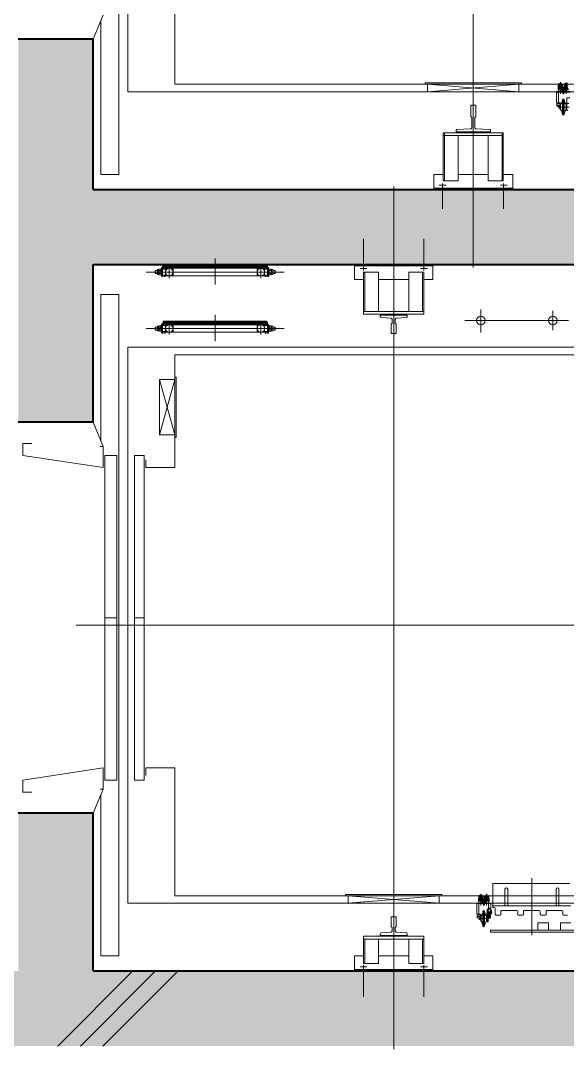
# Model space of a CAD drawing. Header units: millimetres. Extents: x 3546612 to 5615882, y 547008 to 3162891.
# Drawn here: x 5451583 to 5453404, y 2423723 to 2427130 of the extents above; entities that cross this region are included whole.
import ezdxf

# ---------------------------------------------------------------- set-up
doc = ezdxf.new("R2010")
doc.units = ezdxf.units.MM
for name, color, linetype, lineweight in [('XR-평면도$0$A-CNTL', 9, 'Continuous', 15), ('XR-평면도$0$A-CONC-LIN1', 9, 'Continuous', 40), ('XR-평면도$0$A-DWXM-ELEV', 9, 'Continuous', 18), ('XR-평면도$0$A-XXXX-HATC', 9, 'Continuous', 18)]:
    doc.layers.add(name, color=color, linetype=linetype, lineweight=lineweight)
doc.layers.add('XR-평면도$0$A-CONC-SOLD', color=9, linetype='Continuous')

# ---------------------------------------------------------------- blocks, each defined once
blk = doc.blocks.new('XR-평면도$0$ELEV_21인승(4호기)')
at = {"layer": 'XR-평면도$0$A-CNTL'}
blk.add_line((-260, 1265), (2560, 1265), dxfattribs=at)
at = {"layer": 'XR-평면도$0$A-DWXM-ELEV'}
for p, q in [((1975, 2397), (1975, 115)), ((1950, 2372), (1950, 272)), ((1943.4, 1574.3), (1968.6, 1574.3)), ((1950, 1567.7), (1950, 1569.2)), ((1950.8, 1574.3), (1969.4, 1574.3)), ((1982.2, 1574.3), (1950.9, 1574.3)), ((1951.2, 1568.8), (1951.2, 1569.6)), ((1951.6, 1568.3), (1966.7, 1567.3)), ((1954.3, 1575.1, 1.1), (1951.7, 1575.1, 1.1)), ((1954.3, 1573.6, 1.1), (1951.7, 1573.6, 1.1)), ((1954.3, 1575.1, 1.1), (1954.3, 1573.6, 1.1)), ((1955.1, 1580.9), (1955.1, 1576.8)), ((1960.1, 1576.8), (1955.1, 1576.8)), ((1960.1, 1571.8), (1955.1, 1571.8)), ((1955.1, 1571.8), (1955.1, 1567.7)), ((1976.1, 1567.7), (1955.1, 1567.7)), ((1955.3, 1580.9), (1955.3, 1566.2)), ((1955.3, 1577.9), (1965.5, 1578.5)), ((1955.3, 1576.7), (1966.7, 1577.3)), ((1955.3, 1572), (1966.7, 1571.4)), ((1955.3, 1570.8), (1965.5, 1570.2)), ((1955.7, 1578.9, 1.1), (1956.1, 1578.5, 1.1)), ((1955.7, 1569.8, 1.1), (1956.1, 1570.2, 1.1)), ((1956.1, 1578.5, 1.1), (1956.1, 1576.3, 1.1)), ((1967.5, 1576.3, 0.3), (1956.1, 1576.3, 4.2)), ((1956.1, 1576.3, 1.1), (1956.1, 1572.3, 1.1)), ((1968, 1575.9), (1956.1, 1575.9, 1.1)), ((1968, 1572.8), (1956.1, 1572.8, 1.1)), ((1967.5, 1572.3, 0.3), (1956.1, 1572.3, 4.2)), ((1956.1, 1572.3, 1.1), (1956.1, 1570.2, 1.1)), ((1956.2, 1574.3, 1.1), (1956.9, 1574.3, 1.1)), ((1956.8, 1570.6, 1.1), (1956.2, 1574.3, 1.1)), ((1956.9, 1574.4, 1.1), (1956.3, 1578, 1.1)), ((1956.3, 1578, 1.1), (1956.3, 1576.3, 1.1)), ((1956.3, 1578, 1.1), (1957, 1578, 1.1)), ((1957.5, 1570.6, 1.1), (1956.8, 1570.6, 1.1)), ((1957.6, 1574.4, 1.1), (1956.9, 1574.4, 1.1)), ((1956.9, 1574.3, 1.1), (1957.5, 1570.6, 1.1)), ((1957, 1578, 1.1), (1957.6, 1574.4, 1.1)), ((1957.5, 1570.6, 1.1), (1957.5, 1572.3, 1.1)), ((1957.6, 1569.2), (1957.6, 1579.2)), ((1957.6, 1569.2), (1958.5, 1569.2)), ((1958.5, 1579.2), (1958.5, 1569.2)), ((1960.1, 1576.8), (1960.1, 1571.8)), ((1965.5, 1578.5), (1965.5, 1579.6)), ((1965.5, 1569.1), (1965.5, 1570.2)), ((1965.5, 1569.1), (1966.7, 1569.1)), ((1966.7, 1565.2), (1966.7, 1583.5)), ((1968, 1575.9), (1967.5, 1576.3)), ((1968, 1572.8), (1967.5, 1572.3)), ((1968, 1572.8), (1968, 1575.9)), ((1968.3, 1580.9), (1968.3, 1567.7)), ((1969.4, 1570.7, 1.4), (1969.9, 1570.2, 1.4)), ((1969.9, 1567.5, 1.4), (1969.9, 1570.2, 1.4)), ((1969.9, 1562.5, 1.4), (1969.9, 1567.5, 1.4)), ((1970.5, 1567.5, 5.1), (1969.9, 1567.5, 5.3)), ((1970.9, 1569.7), (1970.1, 1565)), ((1971.8, 1569.7), (1970.9, 1569.7)), ((1971, 1565), (1971.8, 1569.7)), ((1971.8, 1567.5, 4.7), (1971.4, 1567.5, 4.8)), ((1971.8, 1571.4), (1971.8, 1558.9)), ((1971.8, 1571.4), (1972.9, 1571.4)), ((1971.8, 1569.7), (1971.8, 1567.5)), ((1972.9, 1558.9), (1972.9, 1571.4)), ((1979.2, 1567.5, 1.7), (1972.9, 1567.5, 4.3)), ((1974.5, 1588), (1974.5, 1542)), ((1976.1, 1588), (1976.1, 1542)), ((1976.1, 1580.9), (1976.1, 1548.6)), ((1979.9, 1566.9, 1.4), (1979.2, 1567.5, 1.4)), ((1995.1, 1587.5), (1995.1, 1576.8)), ((2037.1, 1576.8), (1995.1, 1576.8)), ((2002.1, 1567.5), (2050.1, 1567.5)), ((2011.6, 1576.8), (2011.6, 1572.9)), ((2011.6, 1572.9), (2016.3, 1572.9)), ((2014.5, 1547), (2014.5, 1583)), ((2035.1, 1574.8), (2017.1, 1574.8)), ((2017.1, 1574.8), (2017.1, 1573.5)), ((2035.1, 1573.8), (2017.1, 1573.8)), ((2019.6, 1576.8), (2019.6, 1574.8)), ((2031.6, 1576.8), (2020.6, 1576.8)), ((2020.6, 1576.8), (2020.6, 1574.8)), ((2026.1, 1583.9), (2026.1, 1548.1)), ((2031.6, 1576.8), (2031.6, 1574.8)), ((2035.1, 1574.8), (2035.1, 1573.5)), ((2037.1, 1576.8), (2037.1, 1580)), ((1943.4, 1555.2), (1968.6, 1555.2)), ((1950, 1560.4), (1950, 1561.9)), ((1950, 1548.6), (1950, 1550.1)), ((1950.4, 1567.2), (1965.5, 1566.2)), ((1950.4, 1562.4), (1965.5, 1563.4)), ((1950.4, 1548.1), (1965.5, 1547.1)), ((1982.2, 1555.2), (1950.7, 1555.2)), ((1950.8, 1555.2), (1969.4, 1555.2)), ((1951.2, 1560), (1951.2, 1560.8)), ((1951.2, 1549.7), (1951.2, 1550.5)), ((1951.6, 1561.3), (1966.7, 1562.2)), ((1951.6, 1549.2), (1966.7, 1548.2)), ((1954.3, 1556, 1.1), (1951.7, 1556, 1.1)), ((1954.3, 1554.5, 1.1), (1951.7, 1554.5, 1.1)), ((1954.3, 1556, 1.1), (1954.3, 1554.5, 1.1)), ((1976.1, 1561.8), (1955.1, 1561.8)), ((1955.1, 1561.8), (1955.1, 1557.7)), ((1960.1, 1557.7), (1955.1, 1557.7)), ((1955.1, 1552.7), (1955.1, 1548.6)), ((1960.1, 1552.7), (1955.1, 1552.7)), ((2011.6, 1548.6), (1955.1, 1548.6)), ((1955.3, 1561.8), (1955.3, 1547.1)), ((1955.3, 1558.8), (1965.5, 1559.4)), ((1955.3, 1557.6), (1966.7, 1558.2)), ((1955.3, 1552.9), (1966.7, 1552.3)), ((1955.3, 1551.7), (1965.5, 1551.1)), ((1955.7, 1559.8, 1.1), (1956.1, 1559.4, 1.1)), ((1955.7, 1550.7, 1.1), (1956.1, 1551.1, 1.1)), ((1956.1, 1559.4, 1.1), (1956.1, 1557.2, 1.1)), ((1967.5, 1557.2, 0.3), (1956.1, 1557.2, 4.2)), ((1956.1, 1557.2, 1.1), (1956.1, 1553.2, 1.1)), ((1968, 1556.8), (1956.1, 1556.8, 1.1)), ((1968, 1553.7), (1956.1, 1553.7, 1.1)), ((1967.5, 1553.2, 0.3), (1956.1, 1553.2, 4.2)), ((1956.1, 1553.2, 1.1), (1956.1, 1551.1, 1.1)), ((1956.2, 1555.2, 1.1), (1956.9, 1555.2, 1.1)), ((1956.8, 1551.5, 1.1), (1956.2, 1555.2, 1.1)), ((1956.9, 1555.3, 1.1), (1956.3, 1558.9, 1.1)), ((1956.3, 1558.9, 1.1), (1956.3, 1557.2, 1.1)), ((1956.3, 1558.9, 1.1), (1957, 1558.9, 1.1)), ((1957.5, 1551.5, 1.1), (1956.8, 1551.5, 1.1)), ((1957.6, 1555.3, 1.1), (1956.9, 1555.3, 1.1)), ((1956.9, 1555.2, 1.1), (1957.5, 1551.5, 1.1)), ((1957, 1558.9, 1.1), (1957.6, 1555.3, 1.1)), ((1957.5, 1551.5, 1.1), (1957.5, 1553.2, 1.1)), ((1957.6, 1560.1), (1958.5, 1560.1)), ((1957.6, 1550.1), (1957.6, 1560.1)), ((1957.6, 1550.1), (1958.5, 1550.1)), ((1958.5, 1560.1), (1958.5, 1550.1)), ((1960.1, 1557.7), (1960.1, 1552.7)), ((1963.3, 1565), (1981.6, 1565, 1.4)), ((1967.7, 1565.9, 1.4), (1964.5, 1565.9, 1.4)), ((1967.7, 1564, 1.4), (1964.5, 1564, 1.4)), ((1965.5, 1565.2), (1965.5, 1566.2)), ((1965.5, 1565.2), (1966.7, 1565.2)), ((1965.5, 1564.4), (1966.7, 1564.4)), ((1965.5, 1563.4), (1965.5, 1564.4)), ((1965.5, 1560.5), (1966.7, 1560.5)), ((1965.5, 1559.4), (1965.5, 1560.5)), ((1965.5, 1550), (1965.5, 1551.1)), ((1965.5, 1550), (1966.7, 1550)), ((1965.5, 1546.1), (1965.5, 1547.1)), ((1965.5, 1546.1), (1966.7, 1546.1)), ((1966.7, 1546.1), (1966.7, 1564.4)), ((1968, 1556.8), (1967.5, 1557.2)), ((1968, 1553.7), (1967.5, 1553.2)), ((1967.7, 1564, 1.4), (1967.7, 1565.9, 1.4)), ((1968, 1553.7), (1968, 1556.8)), ((1968.3, 1561.8), (1968.3, 1548.6)), ((1969.4, 1559.3, 1.4), (1969.9, 1559.8, 1.4)), ((1970.4, 1566.9, 1.4), (1969.9, 1566.9, 1.4)), ((1970.6, 1563.1, 1.4), (1969.9, 1563.1, 1.4)), ((1969.9, 1559.8, 1.4), (1969.9, 1562.5, 1.4)), ((1970.5, 1562.5, 5.1), (1969.9, 1562.5, 5.3)), ((1970.1, 1565), (1971, 1565)), ((1970.9, 1564.9), (1970.2, 1560.4)), ((1970.2, 1560.4), (1970.2, 1562.5)), ((1970.2, 1560.4), (1971.1, 1560.4)), ((1983.1, 1565), (1970.6, 1565)), ((1971.8, 1564.9), (1970.9, 1564.9)), ((1971.1, 1560.4), (1971.8, 1564.9)), ((1971.8, 1566.9, 1.4), (1971.3, 1566.9, 1.4)), ((1971.8, 1562.5, 4.7), (1971.4, 1562.5, 4.8)), ((1971.8, 1563.1, 1.4), (1971.5, 1563.1, 1.4)), ((1971.6, 1565), (1983.2, 1565)), ((1971.8, 1558.9), (1972.9, 1558.9)), ((1979.9, 1566.9, 1.4), (1972.9, 1566.9, 1.4)), ((1979.9, 1563.1, 1.4), (1972.9, 1563.1, 1.4)), ((1979.2, 1562.5, 1.7), (1972.9, 1562.5, 4.3)), ((1974.5, 1542), (2009.5, 1542)), ((1979.9, 1563.1, 1.4), (1979.2, 1562.5, 1.4)), ((1979.9, 1566.9, 1.4), (1979.9, 1563.1, 1.4)), ((1998, 1564.8), (2054.7, 1564.8)), ((2001.1, 1566.5), (2001.1, 1563)), ((2002.1, 1562), (2050.1, 1562)), ((2011.6, 1554.3), (2019.6, 1554.3)), ((2011.6, 1554.3), (2011.6, 1542.9)), ((2011.6, 1542.9), (2019.6, 1542.9)), ((2017.1, 1556.1), (2017.1, 1554.8)), ((2035.1, 1555.8), (2017.1, 1555.8)), ((2035.1, 1554.8), (2017.1, 1554.8)), ((2019.6, 1554.8), (2019.6, 1542.9)), ((2019.6, 1542.9), (2023.1, 1542.9)), ((2020.6, 1554.8), (2020.6, 1553.8)), ((2031.6, 1553.8), (2020.6, 1553.8)), ((2030.6, 1553.3), (2021.6, 1553.3)), ((2021.6, 1553.3), (2021.6, 1552.8)), ((2030.6, 1552.8), (2021.6, 1552.8)), ((2023.1, 1553.8), (2023.1, 1553.3)), ((2023.1, 1552.8), (2023.1, 1550.8)), ((2024.1, 1549.8), (2023.1, 1550.8)), ((2023.1, 1550.6), (2023.1, 1542.9)), ((2028.1, 1549.8), (2024.1, 1549.8)), ((2029.1, 1550.8), (2028.1, 1549.8)), ((2029.1, 1553.8), (2029.1, 1553.3)), ((2029.1, 1552.8), (2029.1, 1550.8)), ((2030.6, 1553.3), (2030.6, 1552.8)), ((2031.6, 1554.8), (2031.6, 1553.8)), ((2035.1, 1556.1), (2035.1, 1554.8)), ((2051.1, 1566.5), (2051.1, 1563)), ((1946, 1105), (1946, 1425)), ((1946, 1105), (1946, 1425)), ((1946, 1425), (1950, 1425)), ((1950, 1105), (1950, 1425)), ((1950, 1105), (1950, 1425)), ((1950, 1417), (1975, 1113)), ((1950, 1113), (1975, 1417)), ((1950, 1417), (1975, 1417)), ((1975, 1113), (1975, 1417)), ((2112, 1165), (2112, 1365)), ((2112, 1365), (2272, 1365)), ((2121.1, 1165), (2121.1, 1365)), ((2300, 1396.2), (2250, 1396.2)), ((2250, 1365), (2250, 1396.2)), ((2272, 1315), (2272, 1365)), ((2364.2, 1365.9), (2280.3, 1365.9)), ((2286.5, 1378.1), (2286.5, 1355.5)), ((2296, 1133.8), (2296, 1396.2)), ((2112, 1361), (2272, 1361)), ((2121.1, 1315), (2272, 1315)), ((2250, 1215), (2250, 1315)), ((2121.1, 1215), (2272, 1215)), ((2272, 1165), (2272, 1215)), ((2112, 1169), (2272, 1169)), ((2112, 1165), (2272, 1165)), ((2250, 1133.8), (2250, 1165)), ((2364.2, 1162.2), (2280.3, 1162.2)), ((2286.5, 1151.9), (2286.5, 1174.5)), ((2300, 1133.8), (2250, 1133.8)), ((1946, 1105), (1950, 1105)), ((1950, 1113), (1975, 1113)), ((1650, 272), (1950, 272)), ((325, 115), (1975, 115)), ((2250, 85), (50, 85)), ((2250, 85), (2250, 25)), ((1720, 33), (1800, 0)), ((2250, 25), (1739.4, 25))]:
    blk.add_line(p, q, dxfattribs=at)
blk.add_lwpolyline([(2103.4, 1208, -0.396891), (2100.9, 1210.4), (2098.2, 1257), (2094.9, 1260.2), (2061.2, 1260.2), (2058, 1257), (2021, 1257), (2020, 1258), (2020, 1272), (2021, 1273), (2058, 1273), (2061.2, 1269.7), (2094.9, 1269.7), (2098.2, 1273), (2100.9, 1319.6, -0.396891), (2103.4, 1322), (2109, 1322), (2109, 1208)], format="xyb", close=True, dxfattribs=at)
for centre, radius, start, end in [((1952.9, 1574.3), 5.96, 119.7974, 240.2026), ((1952.9, 1574.3), 4.76, 115.4695, 244.5305), ((1950.5, 1567.7), 0.5, 180, 266.9143), ((1950.7, 1579.1), 0.5, 295.4695, 0), ((1950.7, 1569.6), 0.5, 0, 64.5305), ((1951.7, 1568.8), 0.5, 180, 266.3018), ((1956.3, 1574.3, 1.1), 4.61, 97.8828, 170.5269), ((1955.3, 1574.3), 3.56, 90, 270), ((1956.3, 1574.3, 1.1), 4.61, 189.4731, 262.1172), ((1955.3, 1574.3), 2.36, 90, 270), ((1970.1, 1565, 1.4), 5.77, 97.8828, 170.5269), ((2002.1, 1566.5), 1, 90, 180), ((1998.4, 1598.8), 31.5, 276.7434, 306.4626), ((2053.8, 1598.8), 31.5, 233.5374, 263.2566), ((2050.1, 1566.5), 1, 0, 90), ((1952.9, 1555.2), 5.96, 119.7974, 240.2026), ((1952.9, 1555.2), 4.76, 115.4695, 244.5305), ((1950.5, 1561.9), 0.5, 93.0857, 180), ((1950.5, 1548.6), 0.5, 180, 266.9143), ((1950.7, 1560), 0.5, 295.4695, 0), ((1950.7, 1550.5), 0.5, 0, 64.5305), ((1951.7, 1560.8), 0.5, 93.6982, 180), ((1951.7, 1549.7), 0.5, 180, 266.3018), ((1956.3, 1555.2, 1.1), 4.61, 97.8828, 170.5269), ((1955.3, 1555.2), 3.56, 90, 270), ((1956.3, 1555.2, 1.1), 4.61, 189.4731, 262.1172), ((1955.3, 1555.2), 2.36, 90, 270), ((1970.1, 1565, 1.4), 5.77, 189.4731, 262.1172), ((2002.1, 1563), 1, 180, 270), ((1998.4, 1530.8), 31.5, 53.5374, 83.2566), ((2009.5, 1547), 5, 270, 0), ((2053.8, 1530.8), 31.5, 96.7434, 126.4626), ((2050.1, 1563), 1, 270, 0)]:
    blk.add_arc(centre, radius, start, end, dxfattribs=at)
blk = doc.blocks.new('XR-평면도$0$ELEV_16인승(2호기)')
at = {"layer": 'XR-평면도$0$A-CNTL'}
for p, q in [((1400, 217.7), (1400, 3385)), ((2810, 1275), (-60, 1275))]:
    blk.add_line(p, q, dxfattribs=at)
at = {"layer": 'XR-평면도$0$A-DWXM-ELEV'}
for p, q in [((475, 2122), (475, 390)), ((2325, 2122), (2325, 390)), ((500, 2097), (500, 547)), ((2300, 2097), (2300, 547)), ((2415, 1878.5), (2415, 1597.8)), ((2421, 1878.5), (2421, 1597.8)), ((386, 1857.2), (386, 1511.9)), ((2259, 1862), (2259, 1608)), ((2334, 1865), (2334, 1605)), ((2365, 1854.2), (2365, 1840.8)), ((2390, 1865), (2390, 1830)), ((2415, 1865), (2415, 1830)), ((2278.5, 1824.5), (2334, 1824.5)), ((2278.5, 1815.5), (2334, 1815.5)), ((2349, 1834.8), (2349, 1785.2)), ((2362, 1837.8), (2352, 1837.8)), ((2362, 1837.8), (2352, 1837.8)), ((2390, 1830), (2415, 1830)), ((354, 1805), (418.5, 1805)), ((2362, 1782.2), (2352, 1782.2)), ((2365, 1779.2), (2365, 1765.8)), ((2390, 1790), (2390, 1755)), ((2390, 1790), (2415, 1790)), ((2415, 1790), (2415, 1755)), ((2349, 1759.8), (2349, 1710.2)), ((2362, 1762.8), (2352, 1762.8)), ((2390, 1755), (2415, 1755)), ((2241.7, 1735), (2431.5, 1735)), ((2362, 1707.2), (2352, 1707.2)), ((2365, 1704.2), (2365, 1690.8)), ((2349, 1684.8), (2349, 1635.2)), ((2362, 1687.8), (2352, 1687.8)), ((2278.5, 1654.5), (2334, 1654.5)), ((2278.5, 1645.5), (2334, 1645.5)), ((2339, 1605), (2262, 1605)), ((2324.5, 1598, -1.2), (2324.5, 1605)), ((2339, 1609.8), (2339, 1605)), ((2362, 1612.8), (2342, 1612.8)), ((2362, 1632.2), (2352, 1632.2)), ((2355.1, 1602.8), (2355.1, 1595)), ((2365, 1629.2), (2365, 1615.8)), ((2293.4, 1584.3), (2318.6, 1584.3)), ((2300, 1589.5), (2300, 1591)), ((2300, 1577.7), (2300, 1579.2)), ((2300, 1570.4), (2300, 1571.9)), ((2300.4, 1591.5), (2315.5, 1592.5)), ((2300.4, 1577.2), (2315.5, 1576.2)), ((2300.4, 1572.4), (2315.5, 1573.4)), ((2300.8, 1584.3), (2319.4, 1584.3)), ((2332.2, 1584.3), (2300.9, 1584.3)), ((2301.2, 1589.1), (2301.2, 1589.9)), ((2301.2, 1578.8), (2301.2, 1579.6)), ((2301.2, 1570), (2301.2, 1570.8)), ((2301.6, 1590.4), (2316.7, 1591.3)), ((2301.6, 1578.3), (2316.7, 1577.3)), ((2301.6, 1571.3), (2316.7, 1572.2)), ((2304.3, 1585.1, 1.1), (2301.7, 1585.1, 1.1)), ((2304.3, 1583.6, 1.1), (2301.7, 1583.6, 1.1)), ((2304.3, 1585.1, 1.1), (2304.3, 1583.6, 1.1)), ((2345.1, 1590.9), (2305.1, 1590.9)), ((2305.1, 1590.9), (2305.1, 1586.8)), ((2310.1, 1586.8), (2305.1, 1586.8)), ((2310.1, 1581.8), (2305.1, 1581.8)), ((2305.1, 1581.8), (2305.1, 1577.7)), ((2326.1, 1577.7), (2305.1, 1577.7)), ((2326.1, 1571.8), (2305.1, 1571.8)), ((2305.1, 1571.8), (2305.1, 1567.7)), ((2310.1, 1567.7), (2305.1, 1567.7)), ((2305.3, 1590.9), (2305.3, 1576.2)), ((2305.3, 1587.9), (2315.5, 1588.5)), ((2305.3, 1586.7), (2316.7, 1587.3)), ((2305.3, 1582), (2316.7, 1581.4)), ((2305.3, 1580.8), (2315.5, 1580.2)), ((2305.3, 1571.8), (2305.3, 1557.1)), ((2305.3, 1568.8), (2315.5, 1569.4)), ((2305.3, 1567.6), (2316.7, 1568.2)), ((2305.7, 1588.9, 1.1), (2306.1, 1588.5, 1.1)), ((2305.7, 1579.8, 1.1), (2306.1, 1580.2, 1.1)), ((2305.7, 1569.8, 1.1), (2306.1, 1569.4, 1.1)), ((2306.1, 1588.5, 1.1), (2306.1, 1586.3, 1.1)), ((2317.5, 1586.3, 0.3), (2306.1, 1586.3, 4.2)), ((2306.1, 1586.3, 1.1), (2306.1, 1582.3, 1.1)), ((2318, 1585.9), (2306.1, 1585.9, 1.1)), ((2318, 1582.8), (2306.1, 1582.8, 1.1)), ((2317.5, 1582.3, 0.3), (2306.1, 1582.3, 4.2)), ((2306.1, 1582.3, 1.1), (2306.1, 1580.2, 1.1)), ((2306.1, 1569.4, 1.1), (2306.1, 1567.2, 1.1)), ((2317.5, 1567.2, 0.3), (2306.1, 1567.2, 4.2)), ((2306.1, 1567.2, 1.1), (2306.1, 1563.2, 1.1)), ((2306.2, 1584.3, 1.1), (2306.9, 1584.3, 1.1)), ((2306.8, 1580.6, 1.1), (2306.2, 1584.3, 1.1)), ((2306.9, 1584.4, 1.1), (2306.3, 1588, 1.1)), ((2306.3, 1588, 1.1), (2306.3, 1586.3, 1.1)), ((2306.3, 1588, 1.1), (2307, 1588, 1.1)), ((2306.9, 1565.3, 1.1), (2306.3, 1568.9, 1.1)), ((2306.3, 1568.9, 1.1), (2306.3, 1567.2, 1.1)), ((2306.3, 1568.9, 1.1), (2307, 1568.9, 1.1)), ((2307.5, 1580.6, 1.1), (2306.8, 1580.6, 1.1)), ((2307.6, 1584.4, 1.1), (2306.9, 1584.4, 1.1)), ((2306.9, 1584.3, 1.1), (2307.5, 1580.6, 1.1)), ((2307, 1588, 1.1), (2307.6, 1584.4, 1.1)), ((2307, 1568.9, 1.1), (2307.6, 1565.3, 1.1)), ((2307.5, 1580.6, 1.1), (2307.5, 1582.3, 1.1)), ((2307.6, 1589.2), (2308.5, 1589.2)), ((2307.6, 1579.2), (2307.6, 1589.2)), ((2307.6, 1579.2), (2308.5, 1579.2)), ((2307.6, 1570.1), (2308.5, 1570.1)), ((2307.6, 1560.1), (2307.6, 1570.1)), ((2308.5, 1589.2), (2308.5, 1579.2)), ((2308.5, 1570.1), (2308.5, 1560.1)), ((2310.1, 1586.8), (2310.1, 1581.8)), ((2310.1, 1567.7), (2310.1, 1562.7)), ((2313.3, 1575), (2331.6, 1575, 1.4)), ((2317.7, 1575.9, 1.4), (2314.5, 1575.9, 1.4)), ((2317.7, 1574, 1.4), (2314.5, 1574, 1.4)), ((2315.5, 1593.5), (2316.7, 1593.5)), ((2315.5, 1592.5), (2315.5, 1593.5)), ((2315.5, 1589.6), (2316.7, 1589.6)), ((2315.5, 1588.5), (2315.5, 1589.6)), ((2315.5, 1579.1), (2315.5, 1580.2)), ((2315.5, 1579.1), (2316.7, 1579.1)), ((2315.5, 1575.2), (2315.5, 1576.2)), ((2315.5, 1575.2), (2316.7, 1575.2)), ((2315.5, 1574.4), (2316.7, 1574.4)), ((2315.5, 1573.4), (2315.5, 1574.4)), ((2315.5, 1570.5), (2316.7, 1570.5)), ((2315.5, 1569.4), (2315.5, 1570.5)), ((2316.7, 1575.2), (2316.7, 1593.5)), ((2316.7, 1556.1), (2316.7, 1574.4)), ((2318, 1585.9), (2317.5, 1586.3)), ((2318, 1582.8), (2317.5, 1582.3)), ((2318, 1566.8), (2317.5, 1567.2)), ((2317.7, 1574, 1.4), (2317.7, 1575.9, 1.4)), ((2318, 1582.8), (2318, 1585.9)), ((2318.3, 1590.9), (2318.3, 1577.7)), ((2318.3, 1571.8), (2318.3, 1558.6)), ((2319.4, 1580.7, 1.4), (2319.9, 1580.2, 1.4)), ((2319.4, 1569.3, 1.4), (2319.9, 1569.8, 1.4)), ((2319.9, 1577.5, 1.4), (2319.9, 1580.2, 1.4)), ((2319.9, 1572.5, 1.4), (2319.9, 1577.5, 1.4)), ((2320.5, 1577.5, 5.1), (2319.9, 1577.5, 5.3)), ((2320.4, 1576.9, 1.4), (2319.9, 1576.9, 1.4)), ((2320.6, 1573.1, 1.4), (2319.9, 1573.1, 1.4)), ((2319.9, 1569.8, 1.4), (2319.9, 1572.5, 1.4)), ((2320.5, 1572.5, 5.1), (2319.9, 1572.5, 5.3)), ((2320.9, 1579.7), (2320.1, 1575)), ((2320.1, 1575), (2321, 1575)), ((2320.9, 1574.9), (2320.2, 1570.4)), ((2320.2, 1570.4), (2320.2, 1572.5)), ((2320.2, 1570.4), (2321.1, 1570.4)), ((2333.1, 1575), (2320.6, 1575)), ((2321.8, 1579.7), (2320.9, 1579.7)), ((2321.8, 1574.9), (2320.9, 1574.9)), ((2321, 1575), (2321.8, 1579.7)), ((2321.1, 1570.4), (2321.8, 1574.9)), ((2321.8, 1576.9, 1.4), (2321.3, 1576.9, 1.4)), ((2321.8, 1577.5, 4.7), (2321.4, 1577.5, 4.8)), ((2321.8, 1572.5, 4.7), (2321.4, 1572.5, 4.8)), ((2321.8, 1573.1, 1.4), (2321.5, 1573.1, 1.4)), ((2321.6, 1575), (2333.2, 1575)), ((2321.8, 1581.4), (2321.8, 1568.9)), ((2321.8, 1581.4), (2322.9, 1581.4)), ((2321.8, 1579.7), (2321.8, 1577.5)), ((2321.8, 1568.9), (2322.9, 1568.9)), ((2322.9, 1568.9), (2322.9, 1581.4)), ((2329.2, 1577.5, 1.7), (2322.9, 1577.5, 4.3)), ((2329.9, 1576.9, 1.4), (2322.9, 1576.9, 1.4)), ((2329.9, 1573.1, 1.4), (2322.9, 1573.1, 1.4)), ((2329.2, 1572.5, 1.7), (2322.9, 1572.5, 4.3)), ((2324.5, 1598), (2324.5, 1552)), ((2324.5, 1598), (2359.5, 1598)), ((2326.1, 1598), (2326.1, 1552)), ((2326.1, 1590.9), (2326.1, 1558.6)), ((2329.9, 1576.9, 1.4), (2329.2, 1577.5, 1.4)), ((2329.9, 1573.1, 1.4), (2329.2, 1572.5, 1.4)), ((2329.9, 1576.9, 1.4), (2329.9, 1573.1, 1.4)), ((2341.1, 1597.5), (2341.1, 1594.3)), ((2341.1, 1597.5), (2363.5, 1597.5)), ((2341.1, 1594.3), (2345.1, 1594.3)), ((2345.1, 1597.5), (2345.1, 1586.8)), ((2387.1, 1590), (2345.1, 1590)), ((2387.1, 1586.8), (2345.1, 1586.8)), ((2348, 1574.8), (2404.7, 1574.8)), ((2349.6, 1600.5), (2360.6, 1600.5)), ((2349.6, 1600.5), (2349.6, 1597.5)), ((2351.1, 1576.5), (2351.1, 1573)), ((2352.1, 1577.5), (2400.1, 1577.5)), ((2352.1, 1572), (2400.1, 1572)), ((2353.6, 1597.5), (2353.6, 1590)), ((2353.6, 1594.3), (2361.6, 1594.3)), ((2353.6, 1593.3), (2361.6, 1593.3)), ((2354.6, 1589.9), (2354.6, 1595.2)), ((2361.6, 1596.2), (2355.6, 1596.2)), ((2361.6, 1588.9), (2355.6, 1588.9)), ((2359.9, 1592.6), (2371.3, 1592.6)), ((2360.3, 1592.6), (2367.9, 1592.6)), ((2360.6, 1600.5), (2360.6, 1597.5)), ((2361.6, 1597.1), (2361.6, 1590)), ((2361.6, 1597.1), (2369.6, 1597.1)), ((2361.6, 1588.9), (2361.6, 1596.2)), ((2361.6, 1594.1), (2369.6, 1594.1)), ((2361.6, 1594.1), (2366.6, 1594.1)), ((2361.6, 1591.1), (2369.6, 1591.1)), ((2361.6, 1591.1), (2366.6, 1591.1)), ((2361.6, 1586.8), (2361.6, 1582.9)), ((2361.6, 1582.9), (2366.3, 1582.9)), ((2363.5, 1597.5), (2363.5, 1597.1)), ((2364.5, 1557), (2364.5, 1593)), ((2366.6, 1591.1), (2366.6, 1594.1)), ((2385.1, 1584.8), (2367.1, 1584.8)), ((2367.1, 1584.8), (2367.1, 1583.5)), ((2385.1, 1583.8), (2367.1, 1583.8)), ((2369.6, 1597.1), (2373.1, 1597.1)), ((2369.6, 1597.1), (2369.6, 1590)), ((2369.6, 1586.8), (2369.6, 1584.8)), ((2381.6, 1586.8), (2370.6, 1586.8)), ((2370.6, 1586.8), (2370.6, 1584.8)), ((2373.1, 1597.1), (2373.1, 1590)), ((2376.1, 1593.9), (2376.1, 1558.1)), ((2381.6, 1586.8), (2381.6, 1584.8)), ((2385.1, 1584.8), (2385.1, 1583.5)), ((2387.1, 1586.8), (2387.1, 1590)), ((2401.1, 1576.5), (2401.1, 1573)), ((2415, 1597.8), (2421, 1597.8)), ((349.4, 1565), (421.6, 1565)), ((426.2, 1565), (351, 1565)), ((2293.4, 1565.2), (2318.6, 1565.2)), ((2300, 1558.6), (2300, 1560.1)), ((2300.4, 1558.1), (2315.5, 1557.1)), ((2332.2, 1565.2), (2300.7, 1565.2)), ((2300.8, 1565.2), (2319.4, 1565.2)), ((2301.2, 1559.7), (2301.2, 1560.5)), ((2301.6, 1559.2), (2316.7, 1558.2)), ((2304.3, 1566, 1.1), (2301.7, 1566, 1.1)), ((2304.3, 1564.5, 1.1), (2301.7, 1564.5, 1.1)), ((2304.3, 1566, 1.1), (2304.3, 1564.5, 1.1)), ((2305.1, 1562.7), (2305.1, 1558.6)), ((2310.1, 1562.7), (2305.1, 1562.7)), ((2361.6, 1558.6), (2305.1, 1558.6)), ((2305.3, 1562.9), (2316.7, 1562.3)), ((2305.3, 1561.7), (2315.5, 1561.1)), ((2305.7, 1560.7, 1.1), (2306.1, 1561.1, 1.1)), ((2318, 1566.8), (2306.1, 1566.8, 1.1)), ((2318, 1563.7), (2306.1, 1563.7, 1.1)), ((2317.5, 1563.2, 0.3), (2306.1, 1563.2, 4.2)), ((2306.1, 1563.2, 1.1), (2306.1, 1561.1, 1.1)), ((2306.2, 1565.2, 1.1), (2306.9, 1565.2, 1.1)), ((2306.8, 1561.5, 1.1), (2306.2, 1565.2, 1.1)), ((2307.5, 1561.5, 1.1), (2306.8, 1561.5, 1.1)), ((2307.6, 1565.3, 1.1), (2306.9, 1565.3, 1.1)), ((2306.9, 1565.2, 1.1), (2307.5, 1561.5, 1.1)), ((2307.5, 1561.5, 1.1), (2307.5, 1563.2, 1.1)), ((2307.6, 1560.1), (2308.5, 1560.1)), ((2315.5, 1560), (2315.5, 1561.1)), ((2315.5, 1560), (2316.7, 1560)), ((2315.5, 1556.1), (2315.5, 1557.1)), ((2315.5, 1556.1), (2316.7, 1556.1)), ((2318, 1563.7), (2317.5, 1563.2)), ((2318, 1563.7), (2318, 1566.8)), ((2324.5, 1552), (2359.5, 1552)), ((2361.6, 1564.3), (2369.6, 1564.3)), ((2361.6, 1564.3), (2361.6, 1552.9)), ((2361.6, 1552.9), (2369.6, 1552.9)), ((2367.1, 1566.1), (2367.1, 1564.8)), ((2385.1, 1565.8), (2367.1, 1565.8)), ((2385.1, 1564.8), (2367.1, 1564.8)), ((2369.6, 1564.8), (2369.6, 1552.9)), ((2369.6, 1552.9), (2373.1, 1552.9)), ((2370.6, 1564.8), (2370.6, 1563.8)), ((2381.6, 1563.8), (2370.6, 1563.8)), ((2380.6, 1563.3), (2371.6, 1563.3)), ((2371.6, 1563.3), (2371.6, 1562.8)), ((2380.6, 1562.8), (2371.6, 1562.8)), ((2373.1, 1563.8), (2373.1, 1563.3)), ((2373.1, 1562.8), (2373.1, 1560.8)), ((2374.1, 1559.8), (2373.1, 1560.8)), ((2373.1, 1560.6), (2373.1, 1552.9)), ((2378.1, 1559.8), (2374.1, 1559.8)), ((2379.1, 1560.8), (2378.1, 1559.8)), ((2379.1, 1563.8), (2379.1, 1563.3)), ((2379.1, 1562.8), (2379.1, 1560.8)), ((2380.6, 1563.3), (2380.6, 1562.8)), ((2381.6, 1564.8), (2381.6, 1563.8)), ((2385.1, 1566.1), (2385.1, 1564.8)), ((2296, 1115), (2296, 1435)), ((2296, 1115), (2296, 1435)), ((2296, 1435), (2300, 1435)), ((2300, 1115), (2300, 1435)), ((2300, 1115), (2300, 1435)), ((200, 1405), (250, 1405)), ((204, 1405), (204, 1145)), ((250, 1405), (250, 1375)), ((2300, 1427), (2325, 1123)), ((2300, 1123), (2325, 1427)), ((2300, 1427), (2325, 1427)), ((2325, 1123), (2325, 1427)), ((2500, 1405), (2500, 1375)), ((2550, 1405), (2500, 1405)), ((2546, 1405), (2546, 1145)), ((114.1, 1375), (219.5, 1375)), ((213.4, 1387.1), (213.4, 1364.7)), ((225, 1375), (365, 1375)), ((225, 1375), (225, 1325)), ((225, 1371), (356, 1371)), ((356, 1375), (356, 1175)), ((365, 1375), (365, 1175)), ((2525, 1375), (2435, 1375)), ((2435, 1375), (2435, 1175)), ((2444, 1375), (2444, 1175)), ((2525, 1371), (2444, 1371)), ((2525, 1375), (2525, 1325)), ((2635.9, 1375), (2530.5, 1375)), ((2536.6, 1387.1), (2536.6, 1364.7)), ((225, 1325), (356, 1325)), ((250, 1325), (250, 1225)), ((368, 1230.5), (368, 1319.5)), ((373.6, 1319.5), (368, 1319.5)), ((378.8, 1283), (376.1, 1317.1)), ((2421.2, 1283), (2423.9, 1317.1)), ((2426.4, 1319.5), (2432, 1319.5)), ((2432, 1230.5), (2432, 1319.5)), ((2525, 1325), (2444, 1325)), ((2500, 1325), (2500, 1225)), ((376.1, 1232.9), (378.8, 1267)), ((378.8, 1283), (382.1, 1279.8)), ((378.8, 1267), (382.1, 1270.3)), ((394.8, 1279.8), (382.1, 1279.8)), ((394.8, 1270.3), (382.1, 1270.3)), ((398, 1283), (394.8, 1279.8)), ((398, 1267), (394.8, 1270.3)), ((429, 1283), (398, 1283)), ((429, 1267), (398, 1267)), ((430, 1282), (429, 1283)), ((430, 1268), (429, 1267)), ((430, 1268), (430, 1282)), ((2370, 1282), (2371, 1283)), ((2370, 1268), (2370, 1282)), ((2370, 1268), (2371, 1267)), ((2371, 1283), (2402, 1283)), ((2371, 1267), (2402, 1267)), ((2402, 1283), (2405.3, 1279.8)), ((2402, 1267), (2405.3, 1270.3)), ((2405.3, 1279.8), (2417.9, 1279.8)), ((2405.3, 1270.3), (2417.9, 1270.3)), ((2421.2, 1283), (2417.9, 1279.8)), ((2421.2, 1267), (2417.9, 1270.3)), ((2423.9, 1232.9), (2421.2, 1267)), ((373.6, 1230.5), (368, 1230.5)), ((2426.4, 1230.5), (2432, 1230.5)), ((225, 1225), (356, 1225)), ((225, 1175), (225, 1225)), ((2525, 1225), (2444, 1225)), ((2525, 1175), (2525, 1225)), ((114.1, 1175), (219.5, 1175)), ((213.4, 1162.9), (213.4, 1185.3)), ((225, 1179), (356, 1179)), ((225, 1175), (365, 1175)), ((250, 1175), (250, 1145)), ((2525, 1175), (2435, 1175)), ((2525, 1179), (2444, 1179)), ((2500, 1175), (2500, 1145)), ((2635.9, 1175), (2530.5, 1175)), ((2536.6, 1162.9), (2536.6, 1185.3)), ((200, 1145), (250, 1145)), ((2550, 1145), (2500, 1145)), ((2296, 1115), (2300, 1115)), ((2300, 1123), (2325, 1123)), ((225, 910.5), (225, 450.5)), ((413, 910.5), (413, 450.5)), ((206, 852.2), (206, 508.8)), ((220, 879.5), (230, 879.5)), ((225, 815.9), (225, 883.5)), ((235, 855.5), (235, 845.5)), ((394, 852.2), (394, 508.8)), ((408, 879.5), (418, 879.5)), ((413, 815.9), (413, 883.5)), ((423, 855.5), (423, 845.5)), ((245.1, 833), (204.9, 833)), ((209.1, 851), (215, 851)), ((212.5, 820.5), (237.5, 820.5)), ((433.1, 833), (392.9, 833)), ((397.1, 851), (403, 851)), ((400.5, 820.5), (425.5, 820.5)), ((203, 788), (206, 788)), ((209, 788), (212.5, 788)), ((391, 788), (394, 788)), ((397, 788), (400.5, 788)), ((266.9, 680.5), (179.5, 680.5)), ((454.9, 680.5), (367.5, 680.5)), ((225, 477.7), (225, 545.2)), ((413, 477.7), (413, 545.2)), ((500, 547), (875, 547)), ((775, 551), (575, 551)), ((575, 551), (575, 547)), ((775, 547), (575, 547)), ((583, 547), (767, 495)), ((767, 547), (583, 495)), ((583, 547), (583, 495)), ((767, 547), (767, 495)), ((775, 551), (775, 547)), ((875, 547), (875, 450)), ((1875, 547), (1875, 450)), ((1875, 547), (2300, 547)), ((225, 545.1), (225, 477.5)), ((413, 545.1), (413, 477.5)), ((207.7, 505.5), (210, 505.5)), ((395.7, 505.5), (398, 505.5)), ((767, 495), (583, 495)), ((835, 444), (1375, 444)), ((835, 444), (1375, 444)), ((835, 412), (835, 444)), ((850, 450), (875, 450)), ((1915, 444), (1375, 444)), ((1375, 412), (1375, 444)), ((1375, 412), (1375, 444)), ((1375, 412), (1375, 444)), ((1375, 412), (1375, 444)), ((1900, 450), (1875, 450)), ((1915, 412), (1915, 444)), ((835, 412), (1375, 412)), ((1915, 412), (1375, 412)), ((475, 390), (2325, 390)), ((2500, 360), (300, 360)), ((300, 360), (300, 300)), ((835, 353), (1375, 353)), ((835, 353), (835, 313)), ((1915, 353), (1375, 353)), ((1375, 353), (1375, 313)), ((1375, 353), (1375, 313)), ((1915, 353), (1915, 313)), ((2500, 360), (2500, 300)), ((805, 308), (725, 275)), ((805, 308), (875, 308)), ((805, 308), (805, 298)), ((835, 313), (1375, 313)), ((875, 308), (835, 40)), ((1915, 313), (1375, 313)), ((1945, 308), (1875, 308)), ((1875, 308), (1915, 40)), ((1945, 308), (2025, 275)), ((1945, 308), (1945, 298)), ((300, 300), (785.6, 300)), ((2500, 300), (1964.4, 300)), ((795, 70), (795, 40)), ((1955, 70), (1955, 40)), ((795, 40), (835, 40)), ((1955, 40), (1915, 40))]:
    blk.add_line(p, q, dxfattribs=at)
for points in [[(210, 855.5), (207.7, 855.5, 0.414214), (200, 847.8), (200, 513.2, 0.414214), (207.7, 505.5, -0.414214), (200, 513.2)], [(215, 845.5), (215, 855.5), (209.3, 855.5, 0.415821), (206, 852.2, 0.309529), (203, 847.8), (203, 513.2, 0.309529), (206, 508.8, -0.309529), (203, 513.2)], [(215, 852.5), (209.3, 852.5, 0.414214), (209, 852.2), (209, 508.8, 0.414214), (209.3, 508.5), (215, 508.5), (209.3, 508.5, -0.414214), (209, 508.8)], [(215.8, 860.5), (215.8, 867.8, -0.309401), (220.4, 867.8), (220.4, 860.5)], [(229.6, 860.5), (229.6, 867.8, 0.154701), (220.4, 867.8)], [(229.6, 867.8, -0.309401), (234.2, 867.8), (234.2, 860.5)], [(398, 855.5), (395.7, 855.5, 0.414214), (388, 847.8), (388, 513.2, 0.414214), (395.7, 505.5, -0.414214), (388, 513.2)], [(403, 845.5), (403, 855.5), (397.3, 855.5, 0.415821), (394, 852.2, 0.309529), (391, 847.8), (391, 513.2, 0.309529), (394, 508.8, -0.309529), (391, 513.2)], [(403, 852.5), (397.3, 852.5, 0.414214), (397, 852.2), (397, 508.8, 0.414214), (397.3, 508.5), (403, 508.5), (397.3, 508.5, -0.414214), (397, 508.8)], [(403.8, 860.5), (403.8, 867.8, -0.309401), (408.4, 867.8), (408.4, 860.5)], [(417.6, 860.5), (417.6, 867.8, 0.154701), (408.4, 867.8)], [(417.6, 867.8, -0.309401), (422.2, 867.8), (422.2, 860.5)], [(204, 788), (204, 843.3, -0.279701), (206, 846.6)], [(392, 788), (392, 843.3, -0.279701), (394, 846.6)], [(206, 508.8, 0.415821), (209.3, 505.5), (215, 505.5)], [(229.6, 493.2, -0.154701), (220.4, 493.2, -0.309401), (215.8, 493.2)], [(394, 508.8, 0.415821), (397.3, 505.5), (403, 505.5)], [(417.6, 493.2, -0.154701), (408.4, 493.2, -0.309401), (403.8, 493.2)]]:
    blk.add_lwpolyline(points, format="xyb", dxfattribs=at)
for points in [[(240, 858.5), (240, 855.5), (210, 855.5), (210, 858.5)], [(233, 872.4), (233, 868.5), (217, 868.5), (217, 872.4)], [(428, 858.5), (428, 855.5), (398, 855.5), (398, 858.5)], [(421, 872.4), (421, 868.5), (405, 868.5), (405, 872.4)], [(237.5, 845.5), (237.5, 515.5), (212.5, 515.5), (212.5, 845.5)], [(425.5, 845.5), (425.5, 515.5), (400.5, 515.5), (400.5, 845.5)], [(203, 573), (206, 573)], [(209, 573), (212.5, 573)], [(391, 573), (394, 573)], [(397, 573), (400.5, 573)], [(245.1, 528), (204.9, 528)], [(212.5, 540.5), (237.5, 540.5)], [(214, 539), (219.1, 539), (214, 539), (214, 533.9)], [(214, 517), (214, 522.1), (214, 517), (219.1, 517)], [(215, 505.5), (215, 515.5)], [(215, 514), (215, 513.5), (215, 513.5)], [(236, 539), (236, 533.9), (236, 539), (230.9, 539)], [(236, 517), (230.9, 517), (236, 517), (236, 522.1)], [(235, 505.5), (235, 515.5)], [(240, 510), (240, 514), (235, 514), (240, 514), (240, 510), (235, 510)], [(433.1, 528), (392.9, 528)], [(400.5, 540.5), (425.5, 540.5)], [(402, 539), (407.1, 539), (402, 539), (402, 533.9)], [(402, 517), (402, 522.1), (402, 517), (407.1, 517)], [(403, 505.5), (403, 515.5)], [(403, 514), (403, 513.5), (403, 513.5)], [(424, 539), (424, 533.9), (424, 539), (418.9, 539)], [(424, 517), (418.9, 517), (424, 517), (424, 522.1)], [(423, 505.5), (423, 515.5)], [(428, 510), (428, 514), (423, 514), (428, 514), (428, 510), (423, 510)], [(209.1, 510), (215, 510)], [(240, 505.5), (240, 502.5), (210, 502.5), (210, 505.5)], [(240, 502.5), (240, 505.5), (210, 505.5), (210, 502.5)], [(235, 500.5), (215, 500.5), (215, 502.5), (215, 500.5), (235, 500.5), (235, 502.5)], [(233, 492.5), (233, 488.6), (217, 488.6), (217, 492.5)], [(233, 488.6), (233, 492.5), (217, 492.5), (217, 488.6)], [(229, 480.5), (221, 480.5), (220, 481.5), (220, 488.6), (220, 481.5), (221, 480.5), (229, 480.5), (230, 481.5), (230, 488.6), (230, 481.5), (220, 481.5), (230, 481.5)], [(220.4, 500.5), (220.4, 493.2)], [(229.6, 500.5), (229.6, 493.2)], [(234.2, 500.5), (234.2, 493.2)], [(397.1, 510), (403, 510)], [(428, 505.5), (428, 502.5), (398, 502.5), (398, 505.5)], [(428, 502.5), (428, 505.5), (398, 505.5), (398, 502.5)], [(423, 500.5), (403, 500.5), (403, 502.5), (403, 500.5), (423, 500.5), (423, 502.5)], [(421, 492.5), (421, 488.6), (405, 488.6), (405, 492.5)], [(421, 488.6), (421, 492.5), (405, 492.5), (405, 488.6)], [(417, 480.5), (409, 480.5), (408, 481.5), (408, 488.6), (408, 481.5), (409, 480.5), (417, 480.5), (418, 481.5), (418, 488.6), (418, 481.5), (408, 481.5), (418, 481.5)], [(408.4, 500.5), (408.4, 493.2)], [(417.6, 500.5), (417.6, 493.2)], [(422.2, 500.5), (422.2, 493.2)]]:
    blk.add_lwpolyline(points, close=True, dxfattribs=at)
for points in [[(215, 858.5), (215, 860.5), (235, 860.5), (235, 858.5)], [(220, 872.4), (220, 879.5), (221, 880.5), (229, 880.5), (230, 879.5), (230, 872.4)], [(403, 858.5), (403, 860.5), (423, 860.5), (423, 858.5)], [(408, 872.4), (408, 879.5), (409, 880.5), (417, 880.5), (418, 879.5), (418, 872.4)], [(209, 847), (215, 847), (215, 847.5), (215, 847.5), (215, 847.5)], [(219.1, 844), (214, 844), (214, 838.9)], [(214, 827.1), (214, 822), (219.1, 822)], [(236, 838.9), (236, 844), (230.9, 844)], [(230.9, 822), (236, 822), (236, 827.1)], [(235, 851), (240, 851), (240, 847), (235, 847)], [(397, 847), (403, 847), (403, 847.5), (403, 847.5), (403, 847.5)], [(407.1, 844), (402, 844), (402, 838.9)], [(402, 827.1), (402, 822), (407.1, 822)], [(424, 838.9), (424, 844), (418.9, 844)], [(418.9, 822), (424, 822), (424, 827.1)], [(423, 851), (428, 851), (428, 847), (423, 847)], [(209.1, 514), (215, 514), (209, 514)], [(397.1, 514), (403, 514), (397, 514)]]:
    blk.add_lwpolyline(points, dxfattribs=at)
for points in [[(206, 514.4, -0.279701), (204, 517.7), (204, 573), (204, 517.7, 0.279701)], [(394, 514.4, -0.279701), (392, 517.7), (392, 573), (392, 517.7, 0.279701)], [(206, 510.2, -0.092348), (203.4, 511.3, 0.092348)], [(394, 510.2, -0.092348), (391.4, 511.3, 0.092348)], [(215.8, 500.5), (215.8, 493.2, 0.309401), (220.4, 493.2, 0.154701), (229.6, 493.2, 0.309401), (234.2, 493.2, -0.309401), (229.6, 493.2)], [(403.8, 500.5), (403.8, 493.2, 0.309401), (408.4, 493.2, 0.154701), (417.6, 493.2, 0.309401), (422.2, 493.2, -0.309401), (417.6, 493.2)]]:
    blk.add_lwpolyline(points, format="xyb", close=True, dxfattribs=at)
for centre, radius in [((386, 1805), 14.2), ((386, 1565), 14.2), ((225, 833), 12.5), ((413, 833), 12.5), ((225, 528), 12.5), ((225, 528), 12.5), ((413, 528), 12.5), ((413, 528), 12.5)]:
    blk.add_circle(centre, radius, dxfattribs=at)
for centre, radius, start, end in [((2362, 1840.8), 3, 270, 0), ((2278.5, 1820), 4.5, 90, 270), ((2352, 1834.8), 3, 90, 180), ((2352, 1785.2), 3, 180, 270), ((2362, 1779.2), 3, 0, 90), ((2352, 1759.8), 3, 90, 180), ((2362, 1765.8), 3, 270, 0), ((2352, 1710.2), 3, 180, 270), ((2362, 1704.2), 3, 0, 90), ((2352, 1684.8), 3, 90, 180), ((2362, 1690.8), 3, 270, 0), ((2278.5, 1650), 4.5, 90, 270), ((2262, 1608), 3, 180, 270), ((2342, 1609.8), 3, 90, 180), ((2352, 1635.2), 3, 180, 270), ((2362, 1629.2), 3, 0, 90), ((2362, 1615.8), 3, 270, 0), ((2302.9, 1584.3), 5.96, 119.7974, 240.2026), ((2302.9, 1565.2), 5.96, 119.7974, 240.2026), ((2302.9, 1584.3), 4.76, 115.4695, 244.5305), ((2302.9, 1565.2), 4.76, 115.4695, 244.5305), ((2300.5, 1591), 0.5, 93.0857, 180), ((2300.5, 1577.7), 0.5, 180, 266.9143), ((2300.5, 1571.9), 0.5, 93.0857, 180), ((2300.7, 1589.1), 0.5, 295.4695, 0), ((2300.7, 1579.6), 0.5, 0, 64.5305), ((2300.7, 1570), 0.5, 295.4695, 0), ((2301.7, 1589.9), 0.5, 93.6982, 180), ((2301.7, 1578.8), 0.5, 180, 266.3018), ((2301.7, 1570.8), 0.5, 93.6982, 180), ((2306.3, 1584.3, 1.1), 4.61, 97.8828, 170.5269), ((2305.3, 1584.3), 3.56, 90, 270), ((2306.3, 1584.3, 1.1), 4.61, 189.4731, 262.1172), ((2306.3, 1565.2, 1.1), 4.61, 97.8828, 170.5269), ((2305.3, 1565.2), 3.56, 90, 270), ((2305.3, 1584.3), 2.36, 90, 270), ((2305.3, 1565.2), 2.36, 90, 270), ((2320.1, 1575, 1.4), 5.77, 97.8828, 170.5269), ((2320.1, 1575, 1.4), 5.77, 189.4731, 262.1172), ((2352.1, 1576.5), 1, 90, 180), ((2352.1, 1573), 1, 180, 270), ((2348.4, 1608.8), 31.5, 276.7434, 306.4626), ((2348.4, 1540.8), 31.5, 53.5374, 83.2566), ((2355.6, 1595.2), 1, 90, 180), ((2355.6, 1589.9), 1, 180, 270), ((2359.5, 1593), 5, 0, 90), ((2403.8, 1608.8), 31.5, 233.5374, 263.2566), ((2403.8, 1540.8), 31.5, 96.7434, 126.4626), ((2400.1, 1576.5), 1, 0, 90), ((2400.1, 1573), 1, 270, 0), ((2300.5, 1558.6), 0.5, 180, 266.9143), ((2300.7, 1560.5), 0.5, 0, 64.5305), ((2301.7, 1559.7), 0.5, 180, 266.3018), ((2306.3, 1565.2, 1.1), 4.61, 189.4731, 262.1172), ((2359.5, 1557), 5, 270, 0), ((373.6, 1317), 2.5, 3.4093, 90), ((2426.4, 1317), 2.5, 90, 176.5907), ((373.6, 1233), 2.5, 270, 356.5907), ((2426.4, 1233), 2.5, 183.4093, 270), ((207.7, 843.3), 7.7, 102.8199, 123.9246), ((395.7, 843.3), 7.7, 102.8199, 123.9246)]:
    blk.add_arc(centre, radius, start, end, dxfattribs=at)
blk = doc.blocks.new('XR-평면도$0$CORE_03_06_B2F 3F에서8F (230330)')
at = {"layer": 'XR-평면도$0$A-CONC-SOLD'}
h = blk.add_hatch(dxfattribs=at)
h.set_pattern_fill('CONC', color=256, scale=100, angle=180)
h.set_pattern_definition([(225, (259193, 729020.6), (2121.32, -2121.32), []), (225, (259193, 728945.6), (2121.32, -2121.32), []), (225, (259193, 728870.6), (2121.32, -2121.32), [])])
h.paths.add_polyline_path([(0, 0), (10950, 0), (10950, 10700), (10550, 10700), (10550, 10000), (7300, 10000), (7300, 9550), (7550, 9550), (7550, 9750), (10550, 9750), (10550, 7250), (8850, 7250), (8850, 7000), (10550, 7000), (10550, 400), (7550, 400), (7550, 7000), (7750, 7000), (7750, 7250), (7550, 7250), (7550, 8450), (7300, 8450), (7300, 5550), (6850, 5550), (6850, 5300), (7300, 5300), (7300, 400), (3500, 400), (3500, 900), (3250, 900), (3250, 400), (400, 400), (400, 2700), (3250, 2700), (3250, 2200), (3500, 2200), (3500, 3500), (3250, 3500), (3250, 2950), (400, 2950), (400, 5300), (3250, 5300), (3250, 4700), (3500, 4700), (3500, 5300), (5750, 5300), (5750, 5550), (5300, 5550), (5300, 7900), (5050, 7900), (5050, 5550), (400, 5550), (400, 9100), (1300, 9100), (1300, 9350), (400, 9350), (400, 12000), (2400, 12000), (2400, 9350), (1915, 9350), (1915, 9100), (3550, 9100), (3550, 9350), (2650, 9350), (2650, 12000), (5050, 12000), (5050, 9350), (4150, 9350), (4150, 9100), (5300, 9100), (5300, 12000), (5750, 12000), (5750, 12400), (0, 12400)])
h.paths.add_polyline_path([(6850, 12000), (10550, 12000), (10550, 11800), (10950, 11800), (10950, 12400), (6850, 12400)], flags=17)
at = {"layer": 'XR-평면도$0$A-XXXX-HATC'}
h = blk.add_hatch(color=253, dxfattribs=at)
h.dxf.hatch_style = 1
h.paths.add_polyline_path([(0, 12400), (0, 0), (10950, 0), (10950, 10685), (10550, 10685), (10550, 10000), (7300, 10000), (7300, 9615), (7550, 9615), (7550, 9750), (10550, 9750), (10550, 7250), (8765, 7250), (8765, 7000), (10550, 7000), (10550, 400), (7550, 400), (7550, 7000), (7635, 7000), (7635, 7250), (7550, 7250), (7550, 8485), (7300, 8485), (7300, 5550), (6865, 5550), (6865, 5300), (7300, 5300), (7300, 400), (3500, 400), (3500, 900), (3250, 900), (3250, 400), (400, 400), (400, 2700), (3250, 2700), (3250, 2200), (3500, 2200), (3500, 3475), (3250, 3475), (3250, 2950), (400, 2950), (400, 5300), (3250, 5300), (3250, 4775), (3500, 4775), (3500, 5300), (5735, 5300), (5735, 5550), (400, 5550), (400, 9100), (1285, 9100), (1285, 9350), (400, 9350), (400, 12000), (2400, 12000), (2400, 9350), (1915, 9350), (1915, 9100), (4235, 9100), (4235, 9350), (2650, 9350), (2650, 12000), (5050, 12000), (5050, 9350), (4865, 9350), (4865, 9100), (5300, 9100), (5300, 12000), (5735, 12000), (5735, 12400)])
h.paths.add_polyline_path([(6865, 12000), (6865, 12400), (10950, 12400), (10950, 11815), (10550, 11815), (10550, 12000)])
at = {"layer": 'XR-평면도$0$A-CONC-LIN1'}
for p, q in [((3250, 2950), (400, 2950)), ((3250, 2700), (400, 2700))]:
    blk.add_line(p, q, dxfattribs=at)
for points in [[(3250, 5300), (400, 5300), (400, 2950)], [(3250, 5300), (3250, 4775)], [(3250, 4775), (3500, 4775)], [(3250, 3475), (3250, 2950)], [(3250, 3475), (3500, 3475)], [(3250, 2700), (3250, 2200)], [(3250, 2200), (3500, 2200)]]:
    blk.add_lwpolyline(points, dxfattribs=at)
at = {"rotation": 90}
for name, p in [('XR-평면도$0$ELEV_16인승(2호기)', (3525, 2750)), ('XR-평면도$0$ELEV_21인승(4호기)', (3250, 400))]:
    blk.add_blockref(name, p, dxfattribs=at)

msp = doc.modelspace()

# ---------------------------------------------------------------- block references
at = {"rotation": 180}
msp.add_blockref('XR-평면도$0$CORE_03_06_B2F 3F에서8F (230330)', (5455075, 2429267.6), dxfattribs=at)
msp.add_blockref('XR-평면도$0$CORE_03_06_B2F 3F에서8F (230330)', (5455075, 2429267.6), dxfattribs=at)
msp.add_blockref('XR-평면도$0$CORE_03_06_B2F 3F에서8F (230330)', (5455075, 2429267.6), dxfattribs=at)

doc.saveas('drawing.dxf')
